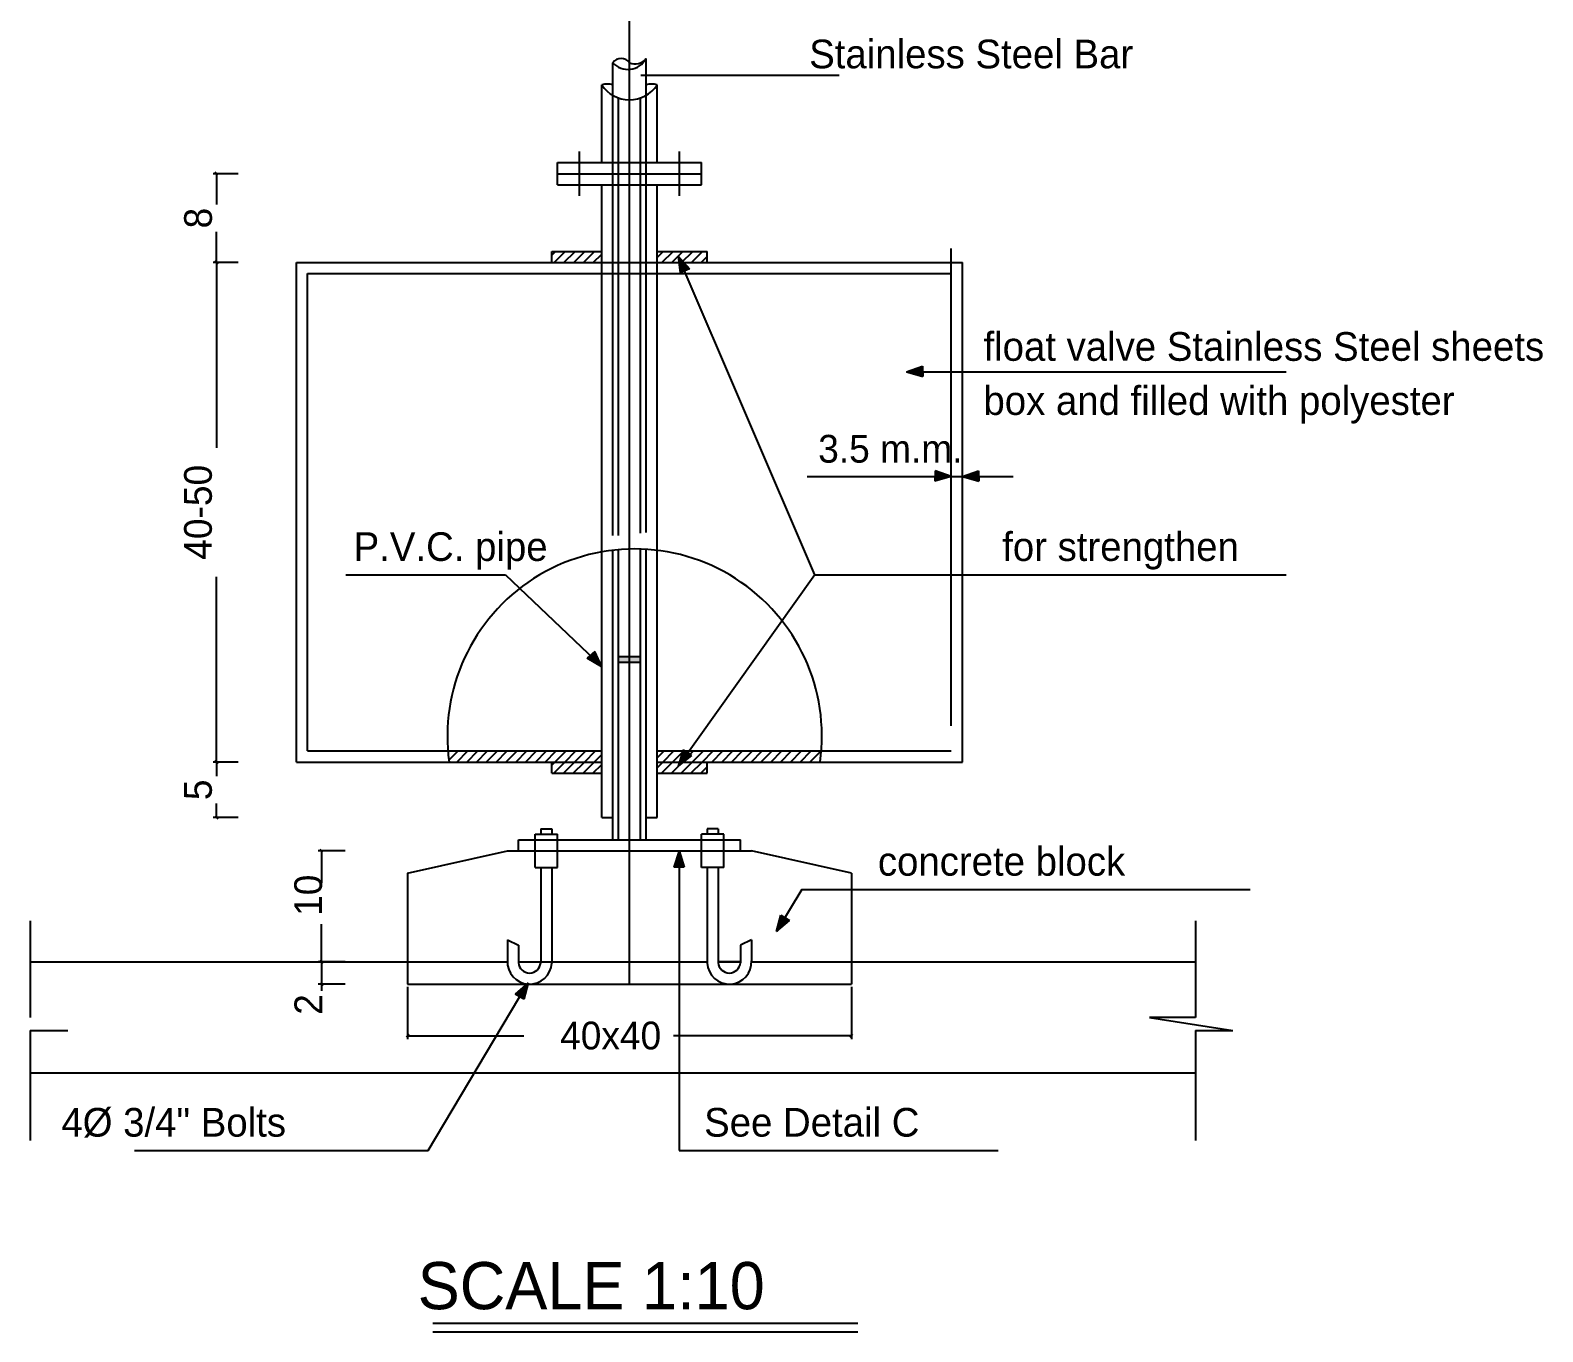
# Model space of a CAD drawing. Extents: x 152000 to 152174, y 158796 to 159332.
# Drawn here: x 152057.2 to 152071.1, y 158988.83 to 159000.79 of the extents above; entities that cross this region are included whole.
import ezdxf

# ---------------------------------------------------------------- set-up
doc = ezdxf.new("R2010")
doc.units = 0
doc.header["$LTSCALE"] = 3
doc.header["$MEASUREMENT"] = 0
doc.header["$PDMODE"] = 2
doc.header["$PDSIZE"] = 0.03
for name, pattern in [('CENTER', [2, 1.25, -0.25, 0.25, -0.25]), ('CENTER2', [28.575, 19.05, -3.175, 3.175, -3.175]), ('DASHED2', [0.375, 0.25, -0.125])]:
    doc.linetypes.add(name, pattern=pattern)
doc.layers.get('0').update_dxf_attribs({"linetype": 'CONTINUOUS'})
doc.layers.get('DEFPOINTS').update_dxf_attribs({"linetype": 'CONTINUOUS'})
for name, color, linetype in [('CENTER', 8, 'CENTER'), ('HATCH', 40, 'CONTINUOUS'), ('MECNEK', 6, 'CONTINUOUS'), ('TEXT', 7, 'CONTINUOUS')]:
    doc.layers.add(name, color=color, linetype=linetype)

# ---------------------------------------------------------------- blocks, each defined once
blk = doc.blocks.new('_OBLIQUE')
at = {"color": 0, "linetype": 'ByBlock'}
blk.add_line((-0.5, -0.5), (0.5, 0.5), dxfattribs=at)

msp = doc.modelspace()

# ---------------------------------------------------------------- hatches: boundary and pattern name
at = {"layer": 'HATCH'}
h = msp.add_hatch(color=256, dxfattribs=at)
h.paths.add_polyline_path([(152062.81156, 158994.98329), (152062.81156, 158995.03427), (152062.70961, 158995.03427), (152062.70961, 158994.98329)])
h.paths.add_polyline_path([(152062.70961, 158995.03427), (152062.60765, 158995.03427), (152062.60765, 158994.98329), (152062.70961, 158994.98329)])
at = {"layer": 'TEXT'}
for points in [[(152063.15787, 158998.713), (152063.17576, 158998.55814), (152063.26084, 158998.59595)], [(152065.25594, 158997.64989), (152065.40599, 158997.60759), (152065.40334, 158997.70065)], [(152065.51892, 158996.74015), (152065.51628, 158996.64708), (152065.66632, 158996.68939)], [(152065.76828, 158996.68939), (152065.91833, 158996.64708), (152065.91568, 158996.74015)], [(152062.39215, 158995.0819), (152062.32192, 158995.02078), (152062.45472, 158994.93911)], [(152063.28218, 158994.12621), (152063.20513, 158994.17846), (152063.16015, 158994.0292)], [(152063.16635, 158993.25004), (152063.11776, 158993.10191), (152063.21086, 158993.10063)], [(152064.06206, 158992.50857), (152064.17906, 158992.6116), (152064.09947, 158992.65991)], [(152061.77753, 158992.03818), (152061.66053, 158991.93515), (152061.74012, 158991.88684)]]:
    msp.add_hatch(color=2, dxfattribs=at).paths.add_polyline_path(points)

# ---------------------------------------------------------------- linework, layer by layer
at = {"color": 8, "linetype": 'ByBlock'}
for p, q in [((152059.11401, 158999.46934), (152058.88405, 158999.46934)), ((152058.91464, 158999.46934), (152058.91464, 158999.18727)), ((152058.91464, 158998.6537), (152058.91464, 158998.93578)), ((152059.06303, 158998.6537), (152058.88337, 158998.6537)), ((152059.11401, 158998.6537), (152058.88405, 158998.6537)), ((152058.91396, 158998.6537), (152058.91396, 158996.95274)), ((152058.91396, 158994.06569), (152058.91396, 158995.76665)), ((152059.11401, 158994.06569), (152058.88337, 158994.06569)), ((152059.11401, 158994.06569), (152058.88337, 158994.06569)), ((152058.91396, 158994.06569), (152058.91396, 158993.93654)), ((152058.91396, 158993.55591), (152058.91396, 158993.68505)), ((152059.11401, 158993.55591), (152058.88337, 158993.55591)), ((152060.0967, 158993.25004), (152059.84997, 158993.25004)), ((152059.88055, 158993.25004), (152059.88055, 158992.95699)), ((152059.88055, 158992.23048), (152059.88055, 158992.57805)), ((152060.04572, 158992.23048), (152059.84997, 158992.23048)), ((152060.0967, 158992.23048), (152059.84997, 158992.23048)), ((152059.88055, 158992.23048), (152059.88055, 158992.02657)), ((152060.0967, 158992.02657), (152059.84997, 158992.02657)), ((152059.88055, 158992.02657), (152059.88055, 158991.9654)), ((152060.67049, 158992.00108), (152060.67049, 158991.52211)), ((152064.74872, 158992.00108), (152064.74872, 158991.52211)), ((152060.67049, 158991.55269), (152061.7386, 158991.55269)), ((152064.74872, 158991.55269), (152063.11452, 158991.55269))]:
    msp.add_line(p, q, dxfattribs=at)
at = {"layer": 'CENTER', "linetype": 'CENTER2', "ltscale": 10}
msp.add_line((152062.70961, 158992.02657), (152062.70961, 159021.79766), dxfattribs=at)
at = {"layer": 'DEFPOINTS', "color": 0, "linetype": 'ByBlock'}
for p in [(152058.91464, 158999.46934), (152059.1395, 158999.46934), (152058.91396, 158998.6537), (152059.08852, 158998.6537), (152059.1395, 158998.6537), (152059.1395, 158994.06569), (152059.1395, 158994.06569), (152058.91396, 158993.55591), (152059.1395, 158993.55591), (152059.88055, 158993.25004), (152060.12219, 158993.25004), (152060.07121, 158992.23048), (152060.12219, 158992.23048), (152059.88055, 158992.02657), (152060.12219, 158992.02657), (152060.67049, 158992.02657), (152064.74872, 158992.02657), (152064.74872, 158991.55269)]:
    msp.add_point(p, dxfattribs=at)
at = {"layer": 'HATCH'}
for p, q in [((152061.99592, 158998.72257), (152062.029, 158998.75565)), ((152062.01716, 158998.6537), (152062.11912, 158998.75565)), ((152062.10728, 158998.6537), (152062.20923, 158998.75565)), ((152062.19739, 158998.6537), (152062.29935, 158998.75565)), ((152062.28751, 158998.6537), (152062.38947, 158998.75565)), ((152062.9645, 158998.69987), (152063.02029, 158998.75565)), ((152063.00845, 158998.6537), (152063.1104, 158998.75565)), ((152063.09856, 158998.6537), (152063.20052, 158998.75565)), ((152063.18868, 158998.6537), (152063.29064, 158998.75565)), ((152063.2788, 158998.6537), (152063.38075, 158998.75565)), ((152062.37763, 158998.6537), (152062.45472, 158998.73079)), ((152063.36892, 158998.6537), (152063.4233, 158998.70808)), ((152061.04205, 158994.16403), (152061.04567, 158994.16764)), ((152061.05059, 158994.08244), (152061.13579, 158994.16764)), ((152061.12395, 158994.06569), (152061.2259, 158994.16764)), ((152061.21406, 158994.06569), (152061.31602, 158994.16764)), ((152061.30418, 158994.06569), (152061.40614, 158994.16764)), ((152061.3943, 158994.06569), (152061.49625, 158994.16764)), ((152061.48442, 158994.06569), (152061.58637, 158994.16764)), ((152061.57453, 158994.06569), (152061.67649, 158994.16764)), ((152061.66465, 158994.06569), (152061.76661, 158994.16764)), ((152061.75477, 158994.06569), (152061.85672, 158994.16764)), ((152061.84488, 158994.06569), (152061.94684, 158994.16764)), ((152061.935, 158994.06569), (152062.03696, 158994.16764)), ((152062.02512, 158994.06569), (152062.12707, 158994.16764)), ((152062.11524, 158994.06569), (152062.21719, 158994.16764)), ((152062.20535, 158994.06569), (152062.30731, 158994.16764)), ((152062.29547, 158994.06569), (152062.39742, 158994.16764)), ((152062.9645, 158994.1039), (152063.02824, 158994.16764)), ((152063.01641, 158994.06569), (152063.11836, 158994.16764)), ((152063.10652, 158994.06569), (152063.20848, 158994.16764)), ((152063.19664, 158994.06569), (152063.2986, 158994.16764)), ((152063.28676, 158994.06569), (152063.38871, 158994.16764)), ((152063.37687, 158994.06569), (152063.47883, 158994.16764)), ((152063.46699, 158994.06569), (152063.56895, 158994.16764)), ((152063.55711, 158994.06569), (152063.65906, 158994.16764)), ((152063.64722, 158994.06569), (152063.74918, 158994.16764)), ((152063.73734, 158994.06569), (152063.8393, 158994.16764)), ((152063.82746, 158994.06569), (152063.92941, 158994.16764)), ((152063.91758, 158994.06569), (152064.01953, 158994.16764)), ((152064.00769, 158994.06569), (152064.10965, 158994.16764)), ((152064.09781, 158994.06569), (152064.19977, 158994.16764)), ((152064.18793, 158994.06569), (152064.28988, 158994.16764)), ((152064.27804, 158994.06569), (152064.38, 158994.16764)), ((152064.36816, 158994.06569), (152064.47012, 158994.16764)), ((152061.99592, 158994.03649), (152062.02512, 158994.06569)), ((152062.01328, 158993.96373), (152062.11524, 158994.06569)), ((152062.1034, 158993.96373), (152062.20535, 158994.06569)), ((152062.19351, 158993.96373), (152062.29547, 158994.06569)), ((152062.28363, 158993.96373), (152062.38559, 158994.06569)), ((152062.37375, 158993.96373), (152062.45472, 158994.0447)), ((152062.38559, 158994.06569), (152062.45472, 158994.13482)), ((152062.9645, 158994.01378), (152063.01641, 158994.06569)), ((152063.00457, 158993.96373), (152063.10652, 158994.06569)), ((152063.09468, 158993.96373), (152063.19664, 158994.06569)), ((152063.1848, 158993.96373), (152063.28676, 158994.06569)), ((152063.27492, 158993.96373), (152063.37687, 158994.06569)), ((152063.36503, 158993.96373), (152063.4233, 158994.022)), ((152064.45828, 158994.06569), (152064.46178, 158994.06919))]:
    msp.add_line(p, q, dxfattribs=at)
at = {"layer": 'MECNEK'}
for p, q in [((152062.55667, 159000.18963), (152062.55667, 159000.4889)), ((152062.86254, 159000.18963), (152062.86254, 159000.52651)), ((152062.45472, 158999.5713), (152062.45472, 159000.28499)), ((152062.9645, 158999.5713), (152062.9645, 159000.28499)), ((152062.04689, 158999.5713), (152063.37232, 158999.5713)), ((152062.04689, 158999.36739), (152062.04689, 158999.5713)), ((152062.25081, 158999.26543), (152062.25081, 158999.67326)), ((152063.16841, 158999.26543), (152063.16841, 158999.67326)), ((152063.37232, 158999.36739), (152063.37232, 158999.5713)), ((152062.04689, 158999.46934), (152063.37232, 158999.46934)), ((152062.04689, 158999.36739), (152063.37232, 158999.36739)), ((152062.45472, 158998.6537), (152062.45472, 158999.36739)), ((152062.9645, 158998.6537), (152062.9645, 158999.36739)), ((152061.99592, 158998.75565), (152062.45472, 158998.75565)), ((152061.99592, 158998.6537), (152061.99592, 158998.75565)), ((152062.9645, 158998.75565), (152063.4233, 158998.75565)), ((152063.4233, 158998.6537), (152063.4233, 158998.75565)), ((152059.65093, 158998.6537), (152065.76828, 158998.6537)), ((152059.65093, 158994.06569), (152059.65093, 158998.6537)), ((152065.76828, 158994.06569), (152065.76828, 158998.6537)), ((152062.45472, 158993.55591), (152062.45472, 158996.00081)), ((152062.55667, 158993.352), (152062.55667, 158996.01103)), ((152062.60765, 158993.352), (152062.60765, 158996.01721)), ((152062.81156, 158993.352), (152062.81156, 158996.02187)), ((152062.86254, 158993.352), (152062.86254, 158996.0195)), ((152062.9645, 158993.55591), (152062.9645, 158996.01019)), ((152062.60765, 158995.03427), (152062.81156, 158995.03427)), ((152062.60765, 158994.98329), (152062.81156, 158994.98329)), ((152059.65093, 158994.06569), (152062.45472, 158994.06569)), ((152061.99592, 158993.96373), (152061.99592, 158994.06569)), ((152062.9645, 158994.06569), (152065.76828, 158994.06569)), ((152063.4233, 158993.96373), (152063.4233, 158994.06569)), ((152061.99592, 158993.96373), (152062.45472, 158993.96373)), ((152062.9645, 158993.96373), (152063.4233, 158993.96373)), ((152061.89396, 158993.45395), (152061.89396, 158993.40298)), ((152061.89396, 158993.45395), (152061.99592, 158993.45395)), ((152061.99592, 158993.45395), (152061.99592, 158993.40298)), ((152062.45472, 158993.55591), (152062.55667, 158993.55591)), ((152062.86254, 158993.55591), (152062.9645, 158993.55591)), ((152063.52525, 158993.45395), (152063.4233, 158993.45395)), ((152063.4233, 158993.45395), (152063.4233, 158993.40298)), ((152063.52525, 158993.45395), (152063.52525, 158993.40298)), ((152061.69005, 158993.352), (152061.84298, 158993.352)), ((152061.69005, 158993.25004), (152061.69005, 158993.352)), ((152061.84298, 158993.09711), (152061.84298, 158993.40298)), ((152061.84298, 158993.40298), (152062.04689, 158993.40298)), ((152062.04689, 158993.09711), (152062.04689, 158993.40298)), ((152062.04689, 158993.352), (152063.37232, 158993.352)), ((152063.57623, 158993.40298), (152063.37232, 158993.40298)), ((152063.37232, 158993.09711), (152063.37232, 158993.40298)), ((152063.57623, 158993.09711), (152063.57623, 158993.40298)), ((152063.57623, 158993.352), (152063.72917, 158993.352)), ((152063.72917, 158993.25004), (152063.72917, 158993.352)), ((152060.67049, 158993.04613), (152061.58809, 158993.25004)), ((152061.58809, 158993.25004), (152061.84298, 158993.25004)), ((152062.04689, 158993.25004), (152063.37232, 158993.25004)), ((152063.57623, 158993.25004), (152063.83112, 158993.25004)), ((152064.74872, 158993.04613), (152063.83112, 158993.25004)), ((152060.67049, 158993.04613), (152060.67049, 158992.02657)), ((152061.84298, 158993.09711), (152062.04689, 158993.09711)), ((152061.89396, 158993.09711), (152061.89396, 158992.22315)), ((152061.99592, 158993.09711), (152061.99592, 158992.21999)), ((152063.57623, 158993.09711), (152063.37232, 158993.09711)), ((152063.4233, 158993.09711), (152063.4233, 158992.21999)), ((152063.52525, 158993.09711), (152063.52525, 158992.22315)), ((152064.74872, 158993.04613), (152064.74872, 158992.02657)), ((152061.58809, 158992.4344), (152061.58809, 158992.24155)), ((152061.58809, 158992.4344), (152061.69005, 158992.38342)), ((152061.69005, 158992.38342), (152061.69005, 158992.22315)), ((152063.83112, 158992.4344), (152063.72917, 158992.38342)), ((152063.72917, 158992.38342), (152063.72917, 158992.22315)), ((152063.83112, 158992.4344), (152063.83112, 158992.24155)), ((152057.204, 158992.23048), (152060.67049, 158992.23048)), ((152064.74872, 158992.23048), (152067.90935, 158992.23048)), ((152060.67049, 158992.02657), (152064.74872, 158992.02657)), ((152057.204, 158991.21093), (152067.90935, 158991.21093))]:
    msp.add_line(p, q, dxfattribs=at)
at = {"layer": 'MECNEK', "linetype": 'DASHED2', "ltscale": 20}
for p, q in [((152062.55667, 158996.14806), (152062.55667, 159000.18963)), ((152062.60765, 158996.14806), (152062.60765, 159000.16621)), ((152062.81156, 158996.16693), (152062.81156, 159000.16621)), ((152062.86254, 158996.17322), (152062.86254, 159000.18963)), ((152060.67049, 158992.23048), (152061.58781, 158992.23048)), ((152061.89396, 158992.23048), (152063.4233, 158992.23048)), ((152063.83141, 158992.23048), (152064.74872, 158992.23048))]:
    msp.add_line(p, q, dxfattribs=at)
at = {"layer": 'MECNEK', "linetype": 'DASHED2', "ltscale": 8}
for p, q in [((152065.66632, 158994.39814), (152065.66632, 158998.78224)), ((152062.45472, 158995.99596), (152062.45472, 158998.6537)), ((152062.9645, 158996.01019), (152062.9645, 158998.6537)), ((152059.75289, 158998.55174), (152065.66632, 158998.55174)), ((152059.75289, 158994.16764), (152059.75289, 158998.55174)), ((152059.75289, 158994.16764), (152062.45472, 158994.16764)), ((152062.9645, 158994.16764), (152065.66632, 158994.16764))]:
    msp.add_line(p, q, dxfattribs=at)
at = {"layer": 'MECNEK', "linetype": 'DASHED2', "ltscale": 2.5}
for p, q in [((152061.84298, 158993.352), (152062.04689, 158993.352)), ((152063.37232, 158993.352), (152063.57623, 158993.352)), ((152061.84298, 158993.25004), (152062.04689, 158993.25004)), ((152063.37232, 158993.25004), (152063.57623, 158993.25004))]:
    msp.add_line(p, q, dxfattribs=at)
at = {"layer": 'MECNEK', "linetype": 'DASHED2', "ltscale": 10}
for p, q in [((152061.69005, 158992.23048), (152061.89396, 158992.23048)), ((152063.72917, 158992.23048), (152063.52525, 158992.23048)), ((152063.52525, 158992.23048), (152063.72917, 158992.23048))]:
    msp.add_line(p, q, dxfattribs=at)
at = {"layer": 'MECNEK'}
for centre, radius, start, end in [((152062.63314, 159000.4308), 0.09603, 37.226636, 142.773364), ((152062.69634, 159000.61559), 0.18856, 222.208918, 331.809165), ((152062.76202, 159000.60552), 0.12786, 245.798593, 321.830145), ((152062.5057, 159000.10917), 0.18306, 73.831077, 106.168923), ((152062.70961, 159000.45533), 0.30657, 213.75455, 326.24545), ((152062.91352, 159000.12878), 0.16432, 71.926331, 108.073669), ((152062.75706, 158994.30217), 1.72057, 352.099994, 187.900006), ((152061.79201, 158992.23077), 0.2042, 176.974721, 356.974721), ((152061.79201, 158992.23077), 0.10224, 184.275908, 355.724092), ((152063.62721, 158992.23077), 0.2042, 183.025279, 3.025279), ((152063.62721, 158992.23077), 0.10224, 184.275908, 355.724092)]:
    msp.add_arc(centre, radius, start, end, dxfattribs=at)
at = {"layer": 'TEXT', "color": 2}
for p, q in [((152062.81404, 159000.37319), (152064.63493, 159000.37319)), ((152064.41407, 158995.78651), (152063.15787, 158998.713)), ((152063.15787, 158998.713), (152063.17576, 158998.55814)), ((152063.15787, 158998.713), (152063.26084, 158998.59595)), ((152063.26084, 158998.59595), (152063.17576, 158998.55814)), ((152065.25594, 158997.64989), (152065.40334, 158997.70065)), ((152065.25594, 158997.64989), (152068.74329, 158997.64989)), ((152065.25594, 158997.64989), (152065.40599, 158997.60759)), ((152065.40334, 158997.70065), (152065.40599, 158997.60759)), ((152064.34255, 158996.68939), (152066.23501, 158996.68939)), ((152065.51892, 158996.74015), (152065.51628, 158996.64708)), ((152065.66632, 158996.68939), (152065.51628, 158996.64708)), ((152065.66632, 158996.68939), (152065.51892, 158996.74015)), ((152065.76828, 158996.68939), (152065.91568, 158996.74015)), ((152065.76828, 158996.68939), (152065.91833, 158996.64708)), ((152065.91568, 158996.74015), (152065.91833, 158996.64708)), ((152060.10397, 158995.78651), (152061.57168, 158995.78651)), ((152061.57168, 158995.78651), (152062.45472, 158994.94418)), ((152064.41407, 158995.78651), (152063.16015, 158994.0292)), ((152064.41407, 158995.78651), (152068.74329, 158995.78651)), ((152062.39215, 158995.0819), (152062.32192, 158995.02078)), ((152062.45472, 158994.93911), (152062.32192, 158995.02078)), ((152063.28218, 158994.12621), (152063.20513, 158994.17846)), ((152063.16015, 158994.0292), (152063.28218, 158994.12621)), ((152063.16635, 158993.25004), (152063.11776, 158993.10191)), ((152063.16635, 158993.25004), (152063.16635, 158990.49932)), ((152063.16635, 158993.25004), (152063.21086, 158993.10063)), ((152063.21086, 158993.10063), (152063.11776, 158993.10191)), ((152064.29292, 158992.89613), (152064.06206, 158992.50857)), ((152064.29292, 158992.89613), (152068.41243, 158992.89613)), ((152064.06206, 158992.50857), (152064.09947, 158992.65991)), ((152064.09947, 158992.65991), (152064.17906, 158992.6116)), ((152064.06206, 158992.50857), (152064.17906, 158992.6116)), ((152060.8609, 158990.49932), (152061.77061, 158992.02657)), ((152061.74012, 158991.88684), (152061.66053, 158991.93515)), ((152061.77753, 158992.03818), (152061.74012, 158991.88684)), ((152058.16075, 158990.49932), (152060.8609, 158990.49932)), ((152063.16635, 158990.49932), (152066.0977, 158990.49932))]:
    msp.add_line(p, q, dxfattribs=at)
at = {"layer": 'TEXT', "color": 5}
for p, q in [((152062.45472, 158994.93911), (152062.39215, 158995.0819)), ((152063.16015, 158994.0292), (152063.20513, 158994.17846)), ((152057.204, 158992.60802), (152057.204, 158991.72071)), ((152067.90935, 158992.60802), (152067.90935, 158991.72071)), ((152061.77753, 158992.03818), (152061.66053, 158991.93515)), ((152067.90935, 158991.72071), (152067.48665, 158991.72071)), ((152067.48665, 158991.72071), (152068.2538, 158991.59961)), ((152057.204, 158991.59961), (152057.204, 158990.59119)), ((152057.204, 158991.59961), (152057.54845, 158991.59961)), ((152067.90935, 158991.59961), (152067.90935, 158990.59119)), ((152067.90935, 158991.59961), (152068.2538, 158991.59961)), ((152060.90368, 158988.91167), (152064.80638, 158988.91167)), ((152060.90368, 158988.83391), (152064.80638, 158988.83391))]:
    msp.add_line(p, q, dxfattribs=at)

# ---------------------------------------------------------------- block references
at = {"color": 8, "linetype": 'ByBlock'}
for p, xscale, yscale, zscale, rotation in [((152058.91464, 158999.46934), 0.02548894321285793, 0.02548894321285793, 0.02548894321285793, 90), ((152058.91396, 158998.6537), 0.02548894321285793, 0.02548894321285793, 0.02548894321285793, 90), ((152058.91464, 158998.6537), 0.02548894321285793, 0.02548894321285793, 0.02548894321285793, 270), ((152058.91396, 158994.06569), 0.02548894321285793, 0.02548894321285793, 0.02548894321285793, 90), ((152058.91396, 158994.06569), 0.02548894321285793, 0.02548894321285793, 0.02548894321285793, 270), ((152058.91396, 158993.55591), 0.02548894321285793, 0.02548894321285793, 0.02548894321285793, 270), ((152059.88055, 158993.25004), 0.02548894321285793, 0.02548894321285793, 0.02548894321285793, 90), ((152059.88055, 158992.23048), 0.02548894321285793, 0.02548894321285793, 0.02548894321285793, 270), ((152059.88055, 158992.23048), 0.02548894321285793, 0.02548894321285793, 0.02548894321285793, 90), ((152059.88055, 158992.02657), 0.02548894321285793, 0.02548894321285793, 0.02548894321285793, 270), ((152060.67049, 158991.55269), 0.02548894320543967, 0.02548894320543967, 0.02548894320543967, 180)]:
    msp.add_blockref('_OBLIQUE', p, dxfattribs=dict(at, xscale=xscale, yscale=yscale, zscale=zscale, rotation=rotation))
at = {"color": 8, "linetype": 'ByBlock', "xscale": 0.02548894320543967, "yscale": 0.02548894320543967, "zscale": 0.02548894320543967}
msp.add_blockref('_OBLIQUE', (152064.74872, 158991.55269), dxfattribs=at)

# ---------------------------------------------------------------- texts
at = {"layer": 'TEXT', "color": 0}
for s, p in [('Stainless Steel Bar', (152064.36106, 159000.43731)), ('float valve Stainless Steel sheets ', (152065.96217, 158997.75098)), ('box and filled with polyester', (152065.96217, 158997.25406)), ('P.V.C. pipe', (152060.1751, 158995.91287)), ('for strengthen', (152066.13434, 158995.91287)), ('concrete block', (152064.99228, 158993.02248)), ('4%%C 3/4" Bolts', (152057.48969, 158990.62567)), ('See Detail C', (152063.39561, 158990.62567))]:
    msp.add_text(s, height=0.2635165, dxfattribs=at).set_placement(p)
at = {"layer": 'TEXT', "color": 2}
msp.add_text('3.5 m.m.', height=0.254889, dxfattribs=at).set_placement((152064.44383, 158996.81574))
at = {"layer": 'TEXT', "color": 5}
msp.add_text(' SCALE 1:10', height=0.4333116, dxfattribs=at).set_placement((152060.60286, 158989.04066))
at = {"layer": 'TEXT', "color": 2, "char_height": 0.254889, "attachment_point": 5, "rotation": 90}
for s, insert in [('\\A1;8', (152058.74741, 158999.06152)), ('\\A1;40-50', (152058.74673, 158996.35969)), ('\\A1;5', (152058.74673, 158993.8108)), ('\\A1;10', (152059.75885, 158992.84224)), ('\\A1;2', (152059.75885, 158991.83965))]:
    msp.add_mtext(s, dxfattribs=dict(at, insert=insert))
at = {"layer": 'TEXT', "color": 2, "insert": (152062.5368, 158991.55269), "char_height": 0.254889, "attachment_point": 5}
msp.add_mtext('\\A1;40x40', dxfattribs=at)

doc.saveas('drawing.dxf')
